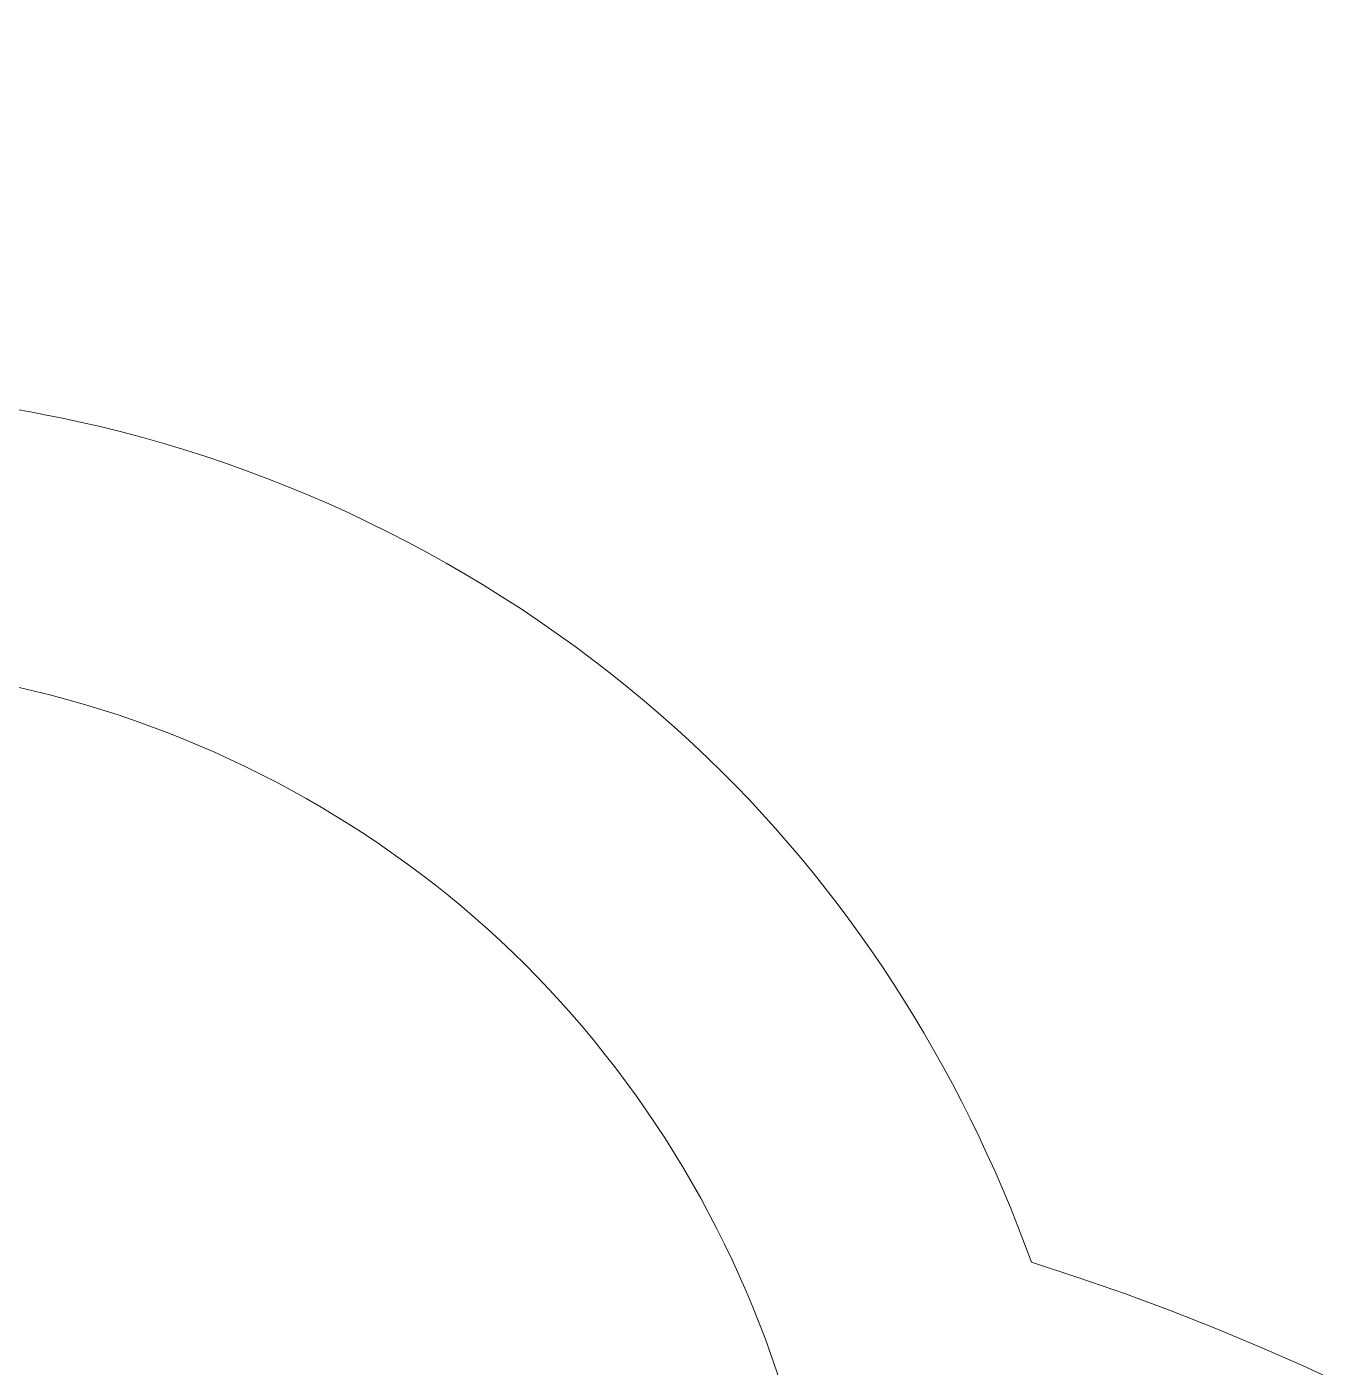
# Model space of a CAD drawing. Header units: centimetres. Extents: x -8.8 to 6.5, y -11.6 to 8.4.
# Drawn here: x -0.91 to 0.329, y -7.27 to -5.989 of the extents above; entities that cross this region are included whole.
import ezdxf

# ---------------------------------------------------------------- set-up
doc = ezdxf.new("R2010")
doc.units = ezdxf.units.CM
doc.header["$MEASUREMENT"] = 0
doc.layers.add('Layer 1', color=7, linetype='Continuous')

msp = doc.modelspace()

# ---------------------------------------------------------------- linework, layer by layer
at = {"layer": 'Layer 1', "lineweight": 20}
for points, knots in [([(-3.71929, -6.10945), (-3.91944, -6.35626), (-4.21233, -6.52965), (-4.52645, -6.5537), (-4.52645, -6.5537), (-4.80084, -6.57471), (-5.19425, -6.49881), (-5.49066, -6.42981), (-5.49066, -6.42981), (-5.78801, -6.36059), (-6.03805, -6.29372), (-6.36852, -6.36661), (-6.36852, -6.36661), (-6.58754, -6.41492), (-6.79197, -6.52218), (-6.95606, -6.67508), (-6.95606, -6.67508), (-7.1019, -6.81098), (-7.21113, -6.98225), (-7.27892, -7.16939), (-7.27892, -7.16939), (-8.25533, -7.48139), (-8.63983, -8.23878), (-8.63983, -8.81562), (-8.63983, -8.81562), (-8.63983, -9.39245), (-8.25533, -10.14922), (-7.27892, -10.46122), (-7.27892, -10.46122), (-7.21114, -10.64847), (-7.10198, -10.81955), (-6.95606, -10.95553), (-6.95606, -10.95553), (-6.79197, -11.10843), (-6.58754, -11.21569), (-6.36852, -11.264), (-6.36852, -11.264), (-6.03805, -11.3369), (-5.78801, -11.27002), (-5.49066, -11.2008), (-5.49066, -11.2008), (-5.19424, -11.1318), (-4.80084, -11.0559), (-4.52645, -11.07691), (-4.52645, -11.07691), (-4.21233, -11.10096), (-3.91944, -11.27435), (-3.71929, -11.52116), (-3.71929, -11.52116), (-3.71929, -11.52116), (-3.61448, -11.62127), (-3.61448, -11.62127), (-3.61448, -11.62127), (-3.61448, -11.62127), (-3.50967, -11.52116), (-3.50967, -11.52116), (-3.50967, -11.52116), (-3.30952, -11.27435), (-3.01663, -11.10096), (-2.70251, -11.07691), (-2.70251, -11.07691), (-2.42812, -11.0559), (-2.03471, -11.1318), (-1.7383, -11.2008), (-1.7383, -11.2008), (-1.44095, -11.27002), (-1.19091, -11.33689), (-0.86044, -11.264), (-0.86044, -11.264), (-0.64142, -11.21569), (-0.43699, -11.10843), (-0.2729, -10.95553), (-0.2729, -10.95553), (-0.12695, -10.81953), (-0.01782, -10.64852), (0.04996, -10.46122), (0.04996, -10.46122), (1.02622, -10.14917), (1.41087, -9.39241), (1.41087, -8.81562), (1.41087, -8.81562), (1.41087, -8.23883), (1.02622, -7.48144), (0.04996, -7.16939), (0.04996, -7.16939), (-0.01783, -6.98221), (-0.12703, -6.81101), (-0.2729, -6.67508), (-0.2729, -6.67508), (-0.43699, -6.52218), (-0.64142, -6.41492), (-0.86044, -6.36661), (-0.86044, -6.36661), (-1.19091, -6.29371), (-1.44095, -6.36058), (-1.7383, -6.42981), (-1.7383, -6.42981), (-2.03472, -6.49881), (-2.42812, -6.57471), (-2.70251, -6.5537), (-2.70251, -6.5537), (-3.01663, -6.52965), (-3.30952, -6.35626), (-3.50967, -6.10945), (-3.50967, -6.10945), (-3.50967, -6.10945), (-3.61448, -5.98931), (-3.61448, -5.98931), (-3.61448, -5.98931), (-3.61448, -5.98931), (-3.71929, -6.10945), (-3.71929, -6.10945)], [0, 0, 0, 0, 0.0344828, 0.0344828, 0.0344828, 0.0344828, 0.0689655, 0.0689655, 0.0689655, 0.0689655, 0.1034483, 0.1034483, 0.1034483, 0.1034483, 0.137931, 0.137931, 0.137931, 0.137931, 0.1724138, 0.1724138, 0.1724138, 0.1724138, 0.2068966, 0.2068966, 0.2068966, 0.2068966, 0.2413793, 0.2413793, 0.2413793, 0.2413793, 0.2758621, 0.2758621, 0.2758621, 0.2758621, 0.3103448, 0.3103448, 0.3103448, 0.3103448, 0.3448276, 0.3448276, 0.3448276, 0.3448276, 0.3793103, 0.3793103, 0.3793103, 0.3793103, 0.4137931, 0.4137931, 0.4137931, 0.4137931, 0.4482759, 0.4482759, 0.4482759, 0.4482759, 0.4827586, 0.4827586, 0.4827586, 0.4827586, 0.5172414, 0.5172414, 0.5172414, 0.5172414, 0.5517241, 0.5517241, 0.5517241, 0.5517241, 0.5862069, 0.5862069, 0.5862069, 0.5862069, 0.6206897, 0.6206897, 0.6206897, 0.6206897, 0.6551724, 0.6551724, 0.6551724, 0.6551724, 0.6896552, 0.6896552, 0.6896552, 0.6896552, 0.7241379, 0.7241379, 0.7241379, 0.7241379, 0.7586207, 0.7586207, 0.7586207, 0.7586207, 0.7931034, 0.7931034, 0.7931034, 0.7931034, 0.8275862, 0.8275862, 0.8275862, 0.8275862, 0.862069, 0.862069, 0.862069, 0.862069, 0.8965517, 0.8965517, 0.8965517, 0.8965517, 0.9310345, 0.9310345, 0.9310345, 0.9310345, 1, 1, 1, 1]), ([(-3.61417, -6.38633), (-3.37958, -6.62282), (-3.06776, -6.78668), (-2.72317, -6.81306), (-2.72317, -6.81306), (-2.38388, -6.83903), (-1.98002, -6.75346), (-1.67699, -6.68291), (-1.67699, -6.68291), (-1.3749, -6.61259), (-1.18919, -6.56066), (-0.91864, -6.62034), (-0.91864, -6.62034), (-0.7476, -6.65807), (-0.58564, -6.74308), (-0.4575, -6.86249), (-0.4575, -6.86249), (-0.32936, -6.9819), (-0.23313, -7.13753), (-0.18344, -7.30549), (-0.18344, -7.30549), (-0.18344, -7.30549), (-0.14661, -7.37865), (-0.14661, -7.37865), (-0.14661, -7.37865), (-0.14661, -7.37865), (-0.09146, -7.39685), (-0.09146, -7.39685), (-0.09146, -7.39685), (0.82269, -7.69845), (1.14055, -8.33594), (1.14055, -8.80531), (1.14055, -8.80531), (1.14055, -9.27468), (0.83296, -9.94466), (-0.09146, -10.21314), (-0.09146, -10.21314), (-0.09146, -10.21314), (-0.16493, -10.23134), (-0.16493, -10.23134), (-0.16493, -10.23134), (-0.16493, -10.23134), (-0.18344, -10.3045), (-0.18344, -10.3045), (-0.18344, -10.3045), (-0.2264, -10.47431), (-0.32935, -10.62809), (-0.4575, -10.7475), (-0.4575, -10.7475), (-0.58565, -10.86691), (-0.7476, -10.95192), (-0.91864, -10.98965), (-0.91864, -10.98965), (-1.18919, -11.04933), (-1.3749, -10.9974), (-1.67699, -10.92708), (-1.67699, -10.92708), (-1.98002, -10.85654), (-2.38388, -10.77096), (-2.72317, -10.79693), (-2.72317, -10.79693), (-3.0679, -10.82332), (-3.37955, -10.98765), (-3.61417, -11.22429), (-3.61417, -11.22429), (-3.84883, -10.98748), (-4.16091, -10.82334), (-4.5058, -10.79693), (-4.5058, -10.79693), (-4.84509, -10.77096), (-5.24895, -10.85653), (-5.55198, -10.92708), (-5.55198, -10.92708), (-5.85407, -10.99741), (-6.03978, -11.04933), (-6.31033, -10.98965), (-6.31033, -10.98965), (-6.48137, -10.95192), (-6.64333, -10.86691), (-6.77147, -10.7475), (-6.77147, -10.7475), (-6.89961, -10.62809), (-6.99584, -10.47246), (-7.04553, -10.3045), (-7.04553, -10.3045), (-7.04553, -10.3045), (-7.05488, -10.2405), (-7.05488, -10.2405), (-7.05488, -10.2405), (-7.05488, -10.2405), (-7.13751, -10.21314), (-7.13751, -10.21314), (-7.13751, -10.21314), (-8.05135, -9.9106), (-8.36952, -9.27467), (-8.36952, -8.80531), (-8.36952, -8.80531), (-8.36952, -8.33594), (-8.06193, -7.66533), (-7.13751, -7.39685), (-7.13751, -7.39685), (-7.13751, -7.39685), (-7.06404, -7.36949), (-7.06404, -7.36949), (-7.06404, -7.36949), (-7.06404, -7.36949), (-7.04553, -7.30549), (-7.04553, -7.30549), (-7.04553, -7.30549), (-6.99687, -7.13723), (-6.89962, -6.9819), (-6.77147, -6.86249), (-6.77147, -6.86249), (-6.64332, -6.74308), (-6.48137, -6.65807), (-6.31033, -6.62034), (-6.31033, -6.62034), (-6.03978, -6.56066), (-5.85407, -6.61259), (-5.55198, -6.68291), (-5.55198, -6.68291), (-5.24895, -6.75345), (-4.84509, -6.83903), (-4.5058, -6.81306), (-4.5058, -6.81306), (-4.16105, -6.78667), (-3.8488, -6.62299), (-3.61417, -6.38633)], [0, 0, 0, 0, 0.030303, 0.030303, 0.030303, 0.030303, 0.0606061, 0.0606061, 0.0606061, 0.0606061, 0.0909091, 0.0909091, 0.0909091, 0.0909091, 0.1212121, 0.1212121, 0.1212121, 0.1212121, 0.1515152, 0.1515152, 0.1515152, 0.1515152, 0.1818182, 0.1818182, 0.1818182, 0.1818182, 0.2121212, 0.2121212, 0.2121212, 0.2121212, 0.2424242, 0.2424242, 0.2424242, 0.2424242, 0.2727273, 0.2727273, 0.2727273, 0.2727273, 0.3030303, 0.3030303, 0.3030303, 0.3030303, 0.3333333, 0.3333333, 0.3333333, 0.3333333, 0.3636364, 0.3636364, 0.3636364, 0.3636364, 0.3939394, 0.3939394, 0.3939394, 0.3939394, 0.4242424, 0.4242424, 0.4242424, 0.4242424, 0.4545455, 0.4545455, 0.4545455, 0.4545455, 0.4848485, 0.4848485, 0.4848485, 0.4848485, 0.5151515, 0.5151515, 0.5151515, 0.5151515, 0.5454545, 0.5454545, 0.5454545, 0.5454545, 0.5757576, 0.5757576, 0.5757576, 0.5757576, 0.6060606, 0.6060606, 0.6060606, 0.6060606, 0.6363636, 0.6363636, 0.6363636, 0.6363636, 0.6666667, 0.6666667, 0.6666667, 0.6666667, 0.6969697, 0.6969697, 0.6969697, 0.6969697, 0.7272727, 0.7272727, 0.7272727, 0.7272727, 0.7575758, 0.7575758, 0.7575758, 0.7575758, 0.7878788, 0.7878788, 0.7878788, 0.7878788, 0.8181818, 0.8181818, 0.8181818, 0.8181818, 0.8484848, 0.8484848, 0.8484848, 0.8484848, 0.8787879, 0.8787879, 0.8787879, 0.8787879, 0.9090909, 0.9090909, 0.9090909, 0.9090909, 0.9393939, 0.9393939, 0.9393939, 0.9393939, 1, 1, 1, 1])]:
    msp.add_open_spline(points, degree=3, knots=knots, dxfattribs=at)

doc.saveas('drawing.dxf')
